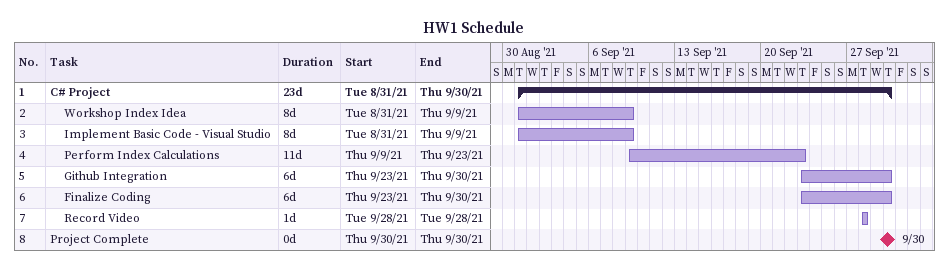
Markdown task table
HW1 Schedule

| ID | Level | Task | Duration | Start | Finish |
|---|---|---|---|---|---|
| 1 | 1 | **C# Project** | 23d | 2021-08-31 | 2021-09-30 |
| 2 | 2 | Workshop Index Idea | 8d | 2021-08-31 | 2021-09-09 |
| 3 | 2 | Implement Basic Code - Visual Studio | 8d | 2021-08-31 | 2021-09-09 |
| 4 | 2 | Perform Index Calculations | 11d | 2021-09-09 | 2021-09-23 |
| 5 | 2 | Github Integration | 6d | 2021-09-23 | 2021-09-30 |
| 6 | 2 | Finalize Coding | 6d | 2021-09-23 | 2021-09-30 |
| 7 | 2 | Record Video | 1d | 2021-09-28 | 2021-09-28 |
| 8 | 1 | Project Complete | 0d | 2021-09-30 | 2021-09-30 |
